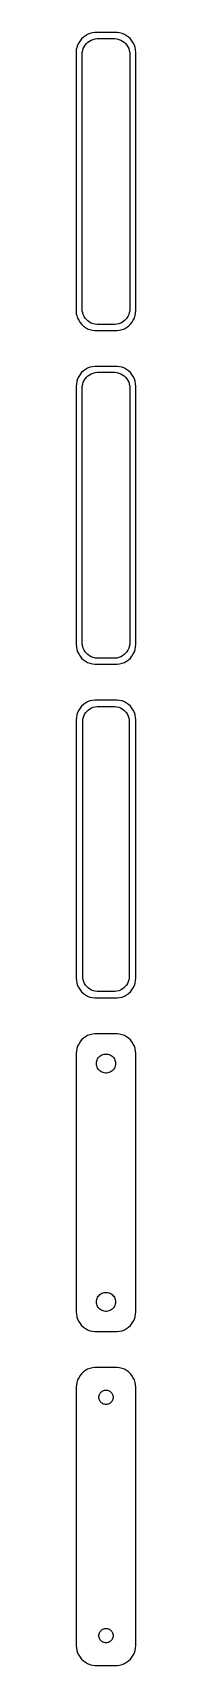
# Model space of a CAD drawing. Header units: metres. Extents: x -8 to 8, y 299 to 709.
import ezdxf

# ---------------------------------------------------------------- set-up
doc = ezdxf.new("R2010")
doc.units = ezdxf.units.M

msp = doc.modelspace()

# ---------------------------------------------------------------- linework, layer by layer
for p, q in [((-6.88153, 706.909), (-7.14888, 706.341)), ((-6.54507, 707.439), (-6.88153, 706.909)), ((-6.14484, 707.923), (-6.54507, 707.439)), ((-5.68712, 708.353), (-6.14484, 707.923)), ((-5.17912, 708.722), (-5.68712, 708.353)), ((-4.62889, 709.024), (-5.17912, 708.722)), ((-4.91586, 706.738), (-4.54968, 707.082)), ((-4.04507, 709.255), (-4.62889, 709.024)), ((-4.54968, 707.082), (-4.1433, 707.377)), ((-4.1433, 707.377), (-3.70311, 707.619)), ((-3.4369, 709.411), (-4.04507, 709.255)), ((-3.70311, 707.619), (-3.23605, 707.804)), ((-2.81395, 709.49), (-3.4369, 709.411)), ((-3.23605, 707.804), (-2.74951, 707.929)), ((2.81395, 709.49), (-2.81395, 709.49)), ((-2.74951, 707.929), (-2.25116, 707.992)), ((-2.25116, 707.992), (2.25116, 707.992)), ((2.25116, 707.992), (2.74951, 707.929)), ((2.74951, 707.929), (3.23605, 707.804)), ((3.4369, 709.411), (2.81395, 709.49)), ((3.23605, 707.804), (3.70311, 707.619)), ((4.04507, 709.255), (3.4369, 709.411)), ((3.70311, 707.619), (4.1433, 707.377)), ((4.62889, 709.024), (4.04507, 709.255)), ((4.1433, 707.377), (4.54968, 707.082)), ((4.54968, 707.082), (4.91586, 706.738)), ((5.17912, 708.722), (4.62889, 709.024)), ((5.68712, 708.353), (5.17912, 708.722)), ((6.14484, 707.923), (5.68712, 708.353)), ((6.54507, 707.439), (6.14484, 707.923)), ((6.88153, 706.909), (6.54507, 707.439)), ((7.14888, 706.341), (6.88153, 706.909)), ((-7.39999, 705.444), (-7.5, 705.444)), ((-7.5, 705.444), (-7.5, 638.556)), ((-7.34291, 705.743), (-7.39999, 705.444)), ((-7.14888, 706.341), (-7.34291, 705.743)), ((-6, 704), (-5.96844, 704.501)), ((-6, 640), (-6, 704)), ((-5.96844, 704.501), (-5.87433, 704.995)), ((-5.87433, 704.995), (-5.7191, 705.472)), ((-5.7191, 705.472), (-5.50522, 705.927)), ((-5.50522, 705.927), (-5.23605, 706.351)), ((-5.23605, 706.351), (-4.91586, 706.738)), ((4.91586, 706.738), (5.23605, 706.351)), ((5.23605, 706.351), (5.50522, 705.927)), ((5.50522, 705.927), (5.7191, 705.472)), ((5.7191, 705.472), (5.87433, 704.995)), ((5.87433, 704.995), (5.96844, 704.501)), ((5.96844, 704.501), (6, 704)), ((6, 704), (6, 640)), ((7.34291, 705.743), (7.14888, 706.341)), ((7.46057, 705.127), (7.34291, 705.743)), ((7.5, 704.5), (7.46057, 705.127)), ((7.5, 639.5), (7.5, 704.5)), ((-7.5, 638.556), (-7.39999, 638.556)), ((-7.39999, 638.556), (-7.34291, 638.257)), ((-7.34291, 638.257), (-7.14888, 637.659)), ((-7.14888, 637.659), (-6.88153, 637.091)), ((-6.88153, 637.091), (-6.54507, 636.561)), ((-5.96844, 639.499), (-6, 640)), ((-5.87433, 639.005), (-5.96844, 639.499)), ((-5.7191, 638.528), (-5.87433, 639.005)), ((-5.50522, 638.073), (-5.7191, 638.528)), ((-5.23605, 637.649), (-5.50522, 638.073)), ((-4.91586, 637.262), (-5.23605, 637.649)), ((-4.54968, 636.918), (-4.91586, 637.262)), ((4.91586, 637.262), (4.54968, 636.918)), ((5.23605, 637.649), (4.91586, 637.262)), ((5.50522, 638.073), (5.23605, 637.649)), ((5.7191, 638.528), (5.50522, 638.073)), ((5.87433, 639.005), (5.7191, 638.528)), ((5.96844, 639.499), (5.87433, 639.005)), ((6, 640), (5.96844, 639.499)), ((6.54507, 636.561), (6.88153, 637.091)), ((6.88153, 637.091), (7.14888, 637.659)), ((7.14888, 637.659), (7.34291, 638.257)), ((7.34291, 638.257), (7.46057, 638.873)), ((7.46057, 638.873), (7.5, 639.5)), ((-6.54507, 636.561), (-6.14484, 636.077)), ((-6.14484, 636.077), (-5.68712, 635.647)), ((-5.68712, 635.647), (-5.17912, 635.278)), ((-5.17912, 635.278), (-4.62889, 634.976)), ((-4.62889, 634.976), (-4.04507, 634.745)), ((-4.1433, 636.623), (-4.54968, 636.918)), ((-3.70311, 636.381), (-4.1433, 636.623)), ((-4.04507, 634.745), (-3.4369, 634.589)), ((-3.23605, 636.196), (-3.70311, 636.381)), ((-3.4369, 634.589), (-2.81395, 634.51)), ((-2.74951, 636.071), (-3.23605, 636.196)), ((-2.81395, 634.51), (2.81395, 634.51)), ((-2.25116, 636.008), (-2.74951, 636.071)), ((2.25116, 636.008), (-2.25116, 636.008)), ((2.74951, 636.071), (2.25116, 636.008)), ((3.23605, 636.196), (2.74951, 636.071)), ((2.81395, 634.51), (3.4369, 634.589)), ((3.70311, 636.381), (3.23605, 636.196)), ((3.4369, 634.589), (4.04507, 634.745)), ((4.1433, 636.623), (3.70311, 636.381)), ((4.04507, 634.745), (4.62889, 634.976)), ((4.54968, 636.918), (4.1433, 636.623)), ((4.62889, 634.976), (5.17912, 635.278)), ((5.17912, 635.278), (5.68712, 635.647)), ((5.68712, 635.647), (6.14484, 636.077)), ((6.14484, 636.077), (6.54507, 636.561)), ((-5.17912, 624.722), (-5.68712, 624.353)), ((-4.62889, 625.024), (-5.17912, 624.722)), ((-4.04507, 625.255), (-4.62889, 625.024)), ((-3.4369, 625.411), (-4.04507, 625.255)), ((-2.81395, 625.49), (-3.4369, 625.411)), ((2.81395, 625.49), (-2.81395, 625.49)), ((3.4369, 625.411), (2.81395, 625.49)), ((4.04507, 625.255), (3.4369, 625.411)), ((4.62889, 625.024), (4.04507, 625.255)), ((5.17912, 624.722), (4.62889, 625.024)), ((5.68712, 624.353), (5.17912, 624.722)), ((-7.46057, 621.127), (-7.5, 620.5)), ((-7.34291, 621.743), (-7.46057, 621.127)), ((-7.14888, 622.341), (-7.34291, 621.743)), ((-6.88153, 622.909), (-7.14888, 622.341)), ((-6.54507, 623.439), (-6.88153, 622.909)), ((-6.14484, 623.923), (-6.54507, 623.439)), ((-5.68712, 624.353), (-6.14484, 623.923)), ((-5.96844, 620.501), (-5.87433, 620.995)), ((-5.87433, 620.995), (-5.7191, 621.472)), ((-5.7191, 621.472), (-5.50522, 621.927)), ((-5.50522, 621.927), (-5.23605, 622.351)), ((-5.23605, 622.351), (-4.91586, 622.738)), ((-4.91586, 622.738), (-4.54968, 623.082)), ((-4.54968, 623.082), (-4.1433, 623.377)), ((-4.1433, 623.377), (-3.70311, 623.619)), ((-3.70311, 623.619), (-3.23605, 623.804)), ((-3.23605, 623.804), (-2.74951, 623.929)), ((-2.74951, 623.929), (-2.25116, 623.992)), ((-2.25116, 623.992), (2.25116, 623.992)), ((2.25116, 623.992), (2.74951, 623.929)), ((2.74951, 623.929), (3.23605, 623.804)), ((3.23605, 623.804), (3.70311, 623.619)), ((3.70311, 623.619), (4.1433, 623.377)), ((4.1433, 623.377), (4.54968, 623.082)), ((4.54968, 623.082), (4.91586, 622.738)), ((4.91586, 622.738), (5.23605, 622.351)), ((5.23605, 622.351), (5.50522, 621.927)), ((5.50522, 621.927), (5.7191, 621.472)), ((6.14484, 623.923), (5.68712, 624.353)), ((5.7191, 621.472), (5.87433, 620.995)), ((5.87433, 620.995), (5.96844, 620.501)), ((6.54507, 623.439), (6.14484, 623.923)), ((6.88153, 622.909), (6.54507, 623.439)), ((7.14888, 622.341), (6.88153, 622.909)), ((7.34291, 621.743), (7.14888, 622.341)), ((7.46057, 621.127), (7.34291, 621.743)), ((7.5, 620.5), (7.46057, 621.127)), ((-7.5, 620.5), (-7.5, 555.5)), ((-6, 620), (-5.96844, 620.501)), ((-6, 556), (-6, 620)), ((5.96844, 620.501), (6, 620)), ((6, 620), (6, 556)), ((7.5, 555.5), (7.5, 620.5)), ((-7.5, 555.5), (-7.46057, 554.873)), ((-7.46057, 554.873), (-7.34291, 554.257)), ((-5.96844, 555.499), (-6, 556)), ((-5.87433, 555.005), (-5.96844, 555.499)), ((-5.7191, 554.528), (-5.87433, 555.005)), ((5.87433, 555.005), (5.7191, 554.528)), ((5.96844, 555.499), (5.87433, 555.005)), ((6, 556), (5.96844, 555.499)), ((7.34291, 554.257), (7.46057, 554.873)), ((7.46057, 554.873), (7.5, 555.5)), ((-7.34291, 554.257), (-7.14888, 553.659)), ((-7.14888, 553.659), (-6.88153, 553.091)), ((-6.88153, 553.091), (-6.54507, 552.561)), ((-6.54507, 552.561), (-6.14484, 552.077)), ((-6.14484, 552.077), (-5.68712, 551.647)), ((-5.50522, 554.073), (-5.7191, 554.528)), ((-5.68712, 551.647), (-5.17912, 551.278)), ((-5.23605, 553.649), (-5.50522, 554.073)), ((-4.91586, 553.262), (-5.23605, 553.649)), ((-5.17912, 551.278), (-4.62889, 550.976)), ((-4.54968, 552.918), (-4.91586, 553.262)), ((-4.62889, 550.976), (-4.04507, 550.745)), ((-4.1433, 552.623), (-4.54968, 552.918)), ((-3.70311, 552.381), (-4.1433, 552.623)), ((-4.04507, 550.745), (-3.4369, 550.589)), ((-3.23605, 552.196), (-3.70311, 552.381)), ((-2.74951, 552.071), (-3.23605, 552.196)), ((-2.25116, 552.008), (-2.74951, 552.071)), ((2.25116, 552.008), (-2.25116, 552.008)), ((2.74951, 552.071), (2.25116, 552.008)), ((3.23605, 552.196), (2.74951, 552.071)), ((3.70311, 552.381), (3.23605, 552.196)), ((3.4369, 550.589), (4.04507, 550.745)), ((4.1433, 552.623), (3.70311, 552.381)), ((4.04507, 550.745), (4.62889, 550.976)), ((4.54968, 552.918), (4.1433, 552.623)), ((4.91586, 553.262), (4.54968, 552.918)), ((4.62889, 550.976), (5.17912, 551.278)), ((5.23605, 553.649), (4.91586, 553.262)), ((5.17912, 551.278), (5.68712, 551.647)), ((5.50522, 554.073), (5.23605, 553.649)), ((5.7191, 554.528), (5.50522, 554.073)), ((5.68712, 551.647), (6.14484, 552.077)), ((6.14484, 552.077), (6.54507, 552.561)), ((6.54507, 552.561), (6.88153, 553.091)), ((6.88153, 553.091), (7.14888, 553.659)), ((7.14888, 553.659), (7.34291, 554.257)), ((-3.4369, 550.589), (-2.81395, 550.51)), ((-2.81395, 550.51), (2.81395, 550.51)), ((2.81395, 550.51), (3.4369, 550.589)), ((-6.88153, 538.909), (-7.14888, 538.341)), ((-6.54507, 539.439), (-6.88153, 538.909)), ((-6.14484, 539.923), (-6.54507, 539.439)), ((-5.68712, 540.353), (-6.14484, 539.923)), ((-5.17912, 540.722), (-5.68712, 540.353)), ((-4.62889, 541.024), (-5.17912, 540.722)), ((-5.13301, 538.276), (-4.82301, 538.651)), ((-4.82301, 538.651), (-4.46851, 538.984)), ((-4.04507, 541.255), (-4.62889, 541.024)), ((-4.46851, 538.984), (-4.07506, 539.27)), ((-4.07506, 539.27), (-3.64888, 539.504)), ((-3.4369, 541.411), (-4.04507, 541.255)), ((-3.64888, 539.504), (-3.1967, 539.683)), ((-2.81395, 541.49), (-3.4369, 541.411)), ((-3.1967, 539.683), (-2.72565, 539.804)), ((2.81395, 541.49), (-2.81395, 541.49)), ((-2.72565, 539.804), (-2.24316, 539.865)), ((-2.24316, 539.865), (2.24316, 539.865)), ((2.24316, 539.865), (2.72565, 539.804)), ((2.72565, 539.804), (3.1967, 539.683)), ((3.4369, 541.411), (2.81395, 541.49)), ((3.1967, 539.683), (3.64888, 539.504)), ((4.04507, 541.255), (3.4369, 541.411)), ((3.64888, 539.504), (4.07506, 539.27)), ((4.62889, 541.024), (4.04507, 541.255)), ((4.07506, 539.27), (4.46851, 538.984)), ((4.46851, 538.984), (4.82301, 538.651)), ((5.17912, 540.722), (4.62889, 541.024)), ((4.82301, 538.651), (5.13301, 538.276)), ((5.68712, 540.353), (5.17912, 540.722)), ((6.14484, 539.923), (5.68712, 540.353)), ((6.54507, 539.439), (6.14484, 539.923)), ((6.88153, 538.909), (6.54507, 539.439)), ((7.14888, 538.341), (6.88153, 538.909)), ((-7.46057, 537.127), (-7.5, 536.5)), ((-7.5, 536.5), (-7.5, 471.5)), ((-7.34291, 537.743), (-7.46057, 537.127)), ((-7.14888, 538.341), (-7.34291, 537.743)), ((-5.87262, 536), (-5.84209, 536.485)), ((-5.87262, 472), (-5.87262, 536)), ((-5.84209, 536.485), (-5.75096, 536.963)), ((-5.75096, 536.963), (-5.60068, 537.426)), ((-5.60068, 537.426), (-5.3936, 537.866)), ((-5.3936, 537.866), (-5.13301, 538.276)), ((5.13301, 538.276), (5.3936, 537.866)), ((5.3936, 537.866), (5.60068, 537.426)), ((5.60068, 537.426), (5.75096, 536.963)), ((5.75096, 536.963), (5.84209, 536.485)), ((5.84209, 536.485), (5.87262, 536)), ((5.87262, 536), (5.87262, 472)), ((7.34291, 537.743), (7.14888, 538.341)), ((7.46057, 537.127), (7.34291, 537.743)), ((7.5, 536.5), (7.46057, 537.127)), ((7.5, 471.5), (7.5, 536.5)), ((-7.5, 471.5), (-7.46057, 470.873)), ((-7.46057, 470.873), (-7.34291, 470.257)), ((-7.34291, 470.257), (-7.14888, 469.659)), ((-7.14888, 469.659), (-6.88153, 469.091)), ((-6.88153, 469.091), (-6.54507, 468.561)), ((-6.54507, 468.561), (-6.14484, 468.077)), ((-5.84209, 471.515), (-5.87262, 472)), ((-5.75096, 471.037), (-5.84209, 471.515)), ((-5.60068, 470.574), (-5.75096, 471.037)), ((-5.3936, 470.134), (-5.60068, 470.574)), ((-5.13301, 469.724), (-5.3936, 470.134)), ((-4.82301, 469.349), (-5.13301, 469.724)), ((-4.46851, 469.016), (-4.82301, 469.349)), ((-4.07506, 468.73), (-4.46851, 469.016)), ((-3.64888, 468.496), (-4.07506, 468.73)), ((4.07506, 468.73), (3.64888, 468.496)), ((4.46851, 469.016), (4.07506, 468.73)), ((4.82301, 469.349), (4.46851, 469.016)), ((5.13301, 469.724), (4.82301, 469.349)), ((5.3936, 470.134), (5.13301, 469.724)), ((5.60068, 470.574), (5.3936, 470.134)), ((5.75096, 471.037), (5.60068, 470.574)), ((5.84209, 471.515), (5.75096, 471.037)), ((5.87262, 472), (5.84209, 471.515)), ((6.14484, 468.077), (6.54507, 468.561)), ((6.54507, 468.561), (6.88153, 469.091)), ((6.88153, 469.091), (7.14888, 469.659)), ((7.14888, 469.659), (7.34291, 470.257)), ((7.34291, 470.257), (7.46057, 470.873)), ((7.46057, 470.873), (7.5, 471.5)), ((-6.14484, 468.077), (-5.68712, 467.647)), ((-5.68712, 467.647), (-5.17912, 467.278)), ((-5.17912, 467.278), (-4.62889, 466.976)), ((-4.62889, 466.976), (-4.04507, 466.745)), ((-4.04507, 466.745), (-3.4369, 466.589)), ((-3.1967, 468.317), (-3.64888, 468.496)), ((-3.4369, 466.589), (-2.81395, 466.51)), ((-2.72565, 468.196), (-3.1967, 468.317)), ((-2.81395, 466.51), (2.81395, 466.51)), ((-2.24316, 468.135), (-2.72565, 468.196)), ((2.24316, 468.135), (-2.24316, 468.135)), ((2.72565, 468.196), (2.24316, 468.135)), ((3.1967, 468.317), (2.72565, 468.196)), ((2.81395, 466.51), (3.4369, 466.589)), ((3.64888, 468.496), (3.1967, 468.317)), ((3.4369, 466.589), (4.04507, 466.745)), ((4.04507, 466.745), (4.62889, 466.976)), ((4.62889, 466.976), (5.17912, 467.278)), ((5.17912, 467.278), (5.68712, 467.647)), ((5.68712, 467.647), (6.14484, 468.077)), ((-5.68712, 456.353), (-6.14484, 455.923)), ((-5.17912, 456.722), (-5.68712, 456.353)), ((-4.62889, 457.024), (-5.17912, 456.722)), ((-4.04507, 457.255), (-4.62889, 457.024)), ((-3.4369, 457.411), (-4.04507, 457.255)), ((-2.81395, 457.49), (-3.4369, 457.411)), ((2.81395, 457.49), (-2.81395, 457.49)), ((3.4369, 457.411), (2.81395, 457.49)), ((4.04507, 457.255), (3.4369, 457.411)), ((4.62889, 457.024), (4.04507, 457.255)), ((5.17912, 456.722), (4.62889, 457.024)), ((5.68712, 456.353), (5.17912, 456.722)), ((6.14484, 455.923), (5.68712, 456.353)), ((-7.46057, 453.127), (-7.5, 452.5)), ((-7.5, 452.5), (-7.5, 387.5)), ((-7.34291, 453.743), (-7.46057, 453.127)), ((-7.14888, 454.341), (-7.34291, 453.743)), ((-6.88153, 454.909), (-7.14888, 454.341)), ((-6.54507, 455.439), (-6.88153, 454.909)), ((-6.14484, 455.923), (-6.54507, 455.439)), ((-1.28598, 452.026), (-1.02187, 452.172)), ((-1.02187, 452.172), (-0.741638, 452.283)), ((-0.741638, 452.283), (-0.449707, 452.357)), ((-0.449707, 452.357), (-0.150696, 452.395)), ((-0.150696, 452.395), (0.150696, 452.395)), ((0.150696, 452.395), (0.449707, 452.357)), ((0.449707, 452.357), (0.741638, 452.283)), ((0.741638, 452.283), (1.02187, 452.172)), ((1.02187, 452.172), (1.28598, 452.026)), ((6.54507, 455.439), (6.14484, 455.923)), ((6.88153, 454.909), (6.54507, 455.439)), ((7.14888, 454.341), (6.88153, 454.909)), ((7.34291, 453.743), (7.14888, 454.341)), ((7.46057, 453.127), (7.34291, 453.743)), ((7.5, 452.5), (7.46057, 453.127)), ((7.5, 387.5), (7.5, 452.5)), ((-2.39999, 450), (-2.38107, 450.301)), ((-2.38107, 449.699), (-2.39999, 450)), ((-2.38107, 450.301), (-2.32458, 450.597)), ((-2.32458, 449.403), (-2.38107, 449.699)), ((-2.32458, 450.597), (-2.23146, 450.883)), ((-2.23146, 449.117), (-2.32458, 449.403)), ((-2.23146, 450.883), (-2.10313, 451.156)), ((-2.10313, 448.844), (-2.23146, 449.117)), ((-2.10313, 451.156), (-1.94164, 451.411)), ((-1.94164, 448.589), (-2.10313, 448.844)), ((-1.94164, 451.411), (-1.74951, 451.643)), ((-1.74951, 448.357), (-1.94164, 448.589)), ((-1.74951, 451.643), (-1.52982, 451.849)), ((-1.52982, 448.151), (-1.74951, 448.357)), ((-1.52982, 451.849), (-1.28598, 452.026)), ((-1.28598, 447.974), (-1.52982, 448.151)), ((-1.02187, 447.828), (-1.28598, 447.974)), ((1.28598, 447.974), (1.02187, 447.828)), ((1.28598, 452.026), (1.52982, 451.849)), ((1.52982, 448.151), (1.28598, 447.974)), ((1.52982, 451.849), (1.74951, 451.643)), ((1.74951, 448.357), (1.52982, 448.151)), ((1.74951, 451.643), (1.94164, 451.411)), ((1.94164, 448.589), (1.74951, 448.357)), ((1.94164, 451.411), (2.10313, 451.156)), ((2.10313, 448.844), (1.94164, 448.589)), ((2.10313, 451.156), (2.23146, 450.883)), ((2.23146, 449.117), (2.10313, 448.844)), ((2.23146, 450.883), (2.32458, 450.597)), ((2.32458, 449.403), (2.23146, 449.117)), ((2.32458, 450.597), (2.38107, 450.301)), ((2.38107, 449.699), (2.32458, 449.403)), ((2.38107, 450.301), (2.39999, 450)), ((2.39999, 450), (2.38107, 449.699)), ((-0.741638, 447.717), (-1.02187, 447.828)), ((-0.449707, 447.643), (-0.741638, 447.717)), ((-0.150696, 447.605), (-0.449707, 447.643)), ((0.150696, 447.605), (-0.150696, 447.605)), ((0.449707, 447.643), (0.150696, 447.605)), ((0.741638, 447.717), (0.449707, 447.643)), ((1.02187, 447.828), (0.741638, 447.717)), ((-2.38107, 390.301), (-2.32458, 390.597)), ((-2.32458, 390.597), (-2.23146, 390.883)), ((-2.23146, 390.883), (-2.10313, 391.156)), ((-2.10313, 391.156), (-1.94164, 391.411)), ((-1.94164, 391.411), (-1.74951, 391.643)), ((-1.74951, 391.643), (-1.52982, 391.849)), ((-1.52982, 391.849), (-1.28598, 392.026)), ((-1.28598, 392.026), (-1.02187, 392.172)), ((-1.02187, 392.172), (-0.741638, 392.283)), ((-0.741638, 392.283), (-0.449707, 392.357)), ((-0.449707, 392.357), (-0.150696, 392.395)), ((-0.150696, 392.395), (0.150696, 392.395)), ((0.150696, 392.395), (0.449707, 392.357)), ((0.449707, 392.357), (0.741638, 392.283)), ((0.741638, 392.283), (1.02187, 392.172)), ((1.02187, 392.172), (1.28598, 392.026)), ((1.28598, 392.026), (1.52982, 391.849)), ((1.52982, 391.849), (1.74951, 391.643)), ((1.74951, 391.643), (1.94164, 391.411)), ((1.94164, 391.411), (2.10313, 391.156)), ((2.10313, 391.156), (2.23146, 390.883)), ((2.23146, 390.883), (2.32458, 390.597)), ((2.32458, 390.597), (2.38107, 390.301)), ((-7.5, 387.5), (-7.46057, 386.873)), ((-7.46057, 386.873), (-7.34291, 386.257)), ((-2.39999, 390), (-2.38107, 390.301)), ((-2.38107, 389.699), (-2.39999, 390)), ((-2.32458, 389.403), (-2.38107, 389.699)), ((-2.23146, 389.117), (-2.32458, 389.403)), ((-2.10313, 388.844), (-2.23146, 389.117)), ((-1.94164, 388.589), (-2.10313, 388.844)), ((-1.74951, 388.357), (-1.94164, 388.589)), ((-1.52982, 388.151), (-1.74951, 388.357)), ((-1.28598, 387.974), (-1.52982, 388.151)), ((-1.02187, 387.828), (-1.28598, 387.974)), ((-0.741638, 387.717), (-1.02187, 387.828)), ((-0.449707, 387.643), (-0.741638, 387.717)), ((-0.150696, 387.605), (-0.449707, 387.643)), ((0.150696, 387.605), (-0.150696, 387.605)), ((0.449707, 387.643), (0.150696, 387.605)), ((0.741638, 387.717), (0.449707, 387.643)), ((1.02187, 387.828), (0.741638, 387.717)), ((1.28598, 387.974), (1.02187, 387.828)), ((1.52982, 388.151), (1.28598, 387.974)), ((1.74951, 388.357), (1.52982, 388.151)), ((1.94164, 388.589), (1.74951, 388.357)), ((2.10313, 388.844), (1.94164, 388.589)), ((2.23146, 389.117), (2.10313, 388.844)), ((2.32458, 389.403), (2.23146, 389.117)), ((2.38107, 389.699), (2.32458, 389.403)), ((2.38107, 390.301), (2.39999, 390)), ((2.39999, 390), (2.38107, 389.699)), ((7.34291, 386.257), (7.46057, 386.873)), ((7.46057, 386.873), (7.5, 387.5)), ((-7.34291, 386.257), (-7.14888, 385.659)), ((-7.14888, 385.659), (-6.88153, 385.091)), ((-6.88153, 385.091), (-6.54507, 384.561)), ((-6.54507, 384.561), (-6.14484, 384.077)), ((-6.14484, 384.077), (-5.68712, 383.647)), ((-5.68712, 383.647), (-5.17912, 383.278)), ((-5.17912, 383.278), (-4.62889, 382.976)), ((-4.62889, 382.976), (-4.04507, 382.745)), ((-4.04507, 382.745), (-3.4369, 382.589)), ((-3.4369, 382.589), (-2.81395, 382.51)), ((-2.81395, 382.51), (2.81395, 382.51)), ((2.81395, 382.51), (3.4369, 382.589)), ((3.4369, 382.589), (4.04507, 382.745)), ((4.04507, 382.745), (4.62889, 382.976)), ((4.62889, 382.976), (5.17912, 383.278)), ((5.17912, 383.278), (5.68712, 383.647)), ((5.68712, 383.647), (6.14484, 384.077)), ((6.14484, 384.077), (6.54507, 384.561)), ((6.54507, 384.561), (6.88153, 385.091)), ((6.88153, 385.091), (7.14888, 385.659)), ((7.14888, 385.659), (7.34291, 386.257)), ((-7.14888, 370.341), (-7.34291, 369.743)), ((-6.88153, 370.909), (-7.14888, 370.341)), ((-6.54507, 371.439), (-6.88153, 370.909)), ((-6.14484, 371.923), (-6.54507, 371.439)), ((-5.68712, 372.353), (-6.14484, 371.923)), ((-5.17912, 372.722), (-5.68712, 372.353)), ((-4.62889, 373.024), (-5.17912, 372.722)), ((-4.04507, 373.255), (-4.62889, 373.024)), ((-3.4369, 373.411), (-4.04507, 373.255)), ((-2.81395, 373.49), (-3.4369, 373.411)), ((2.81395, 373.49), (-2.81395, 373.49)), ((3.4369, 373.411), (2.81395, 373.49)), ((4.04507, 373.255), (3.4369, 373.411)), ((4.62889, 373.024), (4.04507, 373.255)), ((5.17912, 372.722), (4.62889, 373.024)), ((5.68712, 372.353), (5.17912, 372.722)), ((6.14484, 371.923), (5.68712, 372.353)), ((6.54507, 371.439), (6.14484, 371.923)), ((6.88153, 370.909), (6.54507, 371.439)), ((7.14888, 370.341), (6.88153, 370.909)), ((7.34291, 369.743), (7.14888, 370.341)), ((-7.46057, 369.127), (-7.5, 368.5)), ((-7.5, 368.5), (-7.5, 303.5)), ((-7.34291, 369.743), (-7.46057, 369.127)), ((-1.79999, 366), (-1.7858, 366.226)), ((-1.7858, 365.774), (-1.79999, 366)), ((-1.7858, 366.226), (-1.74344, 366.448)), ((-1.74344, 365.552), (-1.7858, 365.774)), ((-1.74344, 366.448), (-1.67358, 366.663)), ((-1.67358, 366.663), (-1.57735, 366.867)), ((-1.57735, 366.867), (-1.45622, 367.058)), ((-1.45622, 367.058), (-1.31213, 367.232)), ((-1.31213, 367.232), (-1.14735, 367.387)), ((-1.14735, 367.387), (-0.964478, 367.52)), ((-0.964478, 367.52), (-0.766388, 367.629)), ((-0.766388, 367.629), (-0.556229, 367.712)), ((-0.556229, 367.712), (-0.33728, 367.768)), ((-0.33728, 367.768), (-0.113022, 367.796)), ((-0.113022, 367.796), (0.113022, 367.796)), ((0.113022, 367.796), (0.33728, 367.768)), ((0.33728, 367.768), (0.556229, 367.712)), ((0.556229, 367.712), (0.766388, 367.629)), ((0.766388, 367.629), (0.964478, 367.52)), ((0.964478, 367.52), (1.14735, 367.387)), ((1.14735, 367.387), (1.31213, 367.232)), ((1.31213, 367.232), (1.45622, 367.058)), ((1.45622, 367.058), (1.57735, 366.867)), ((1.57735, 366.867), (1.67358, 366.663)), ((1.67358, 366.663), (1.74344, 366.448)), ((1.74344, 366.448), (1.7858, 366.226)), ((1.7858, 365.774), (1.74344, 365.552)), ((1.7858, 366.226), (1.79999, 366)), ((1.79999, 366), (1.7858, 365.774)), ((7.46057, 369.127), (7.34291, 369.743)), ((7.5, 368.5), (7.46057, 369.127)), ((7.5, 303.5), (7.5, 368.5)), ((-1.67358, 365.337), (-1.74344, 365.552)), ((-1.57735, 365.133), (-1.67358, 365.337)), ((-1.45622, 364.942), (-1.57735, 365.133)), ((-1.31213, 364.768), (-1.45622, 364.942)), ((-1.14735, 364.613), (-1.31213, 364.768)), ((-0.964478, 364.48), (-1.14735, 364.613)), ((-0.766388, 364.371), (-0.964478, 364.48)), ((-0.556229, 364.288), (-0.766388, 364.371)), ((-0.33728, 364.232), (-0.556229, 364.288)), ((-0.113022, 364.204), (-0.33728, 364.232)), ((0.113022, 364.204), (-0.113022, 364.204)), ((0.33728, 364.232), (0.113022, 364.204)), ((0.556229, 364.288), (0.33728, 364.232)), ((0.766388, 364.371), (0.556229, 364.288)), ((0.964478, 364.48), (0.766388, 364.371)), ((1.14735, 364.613), (0.964478, 364.48)), ((1.31213, 364.768), (1.14735, 364.613)), ((1.45622, 364.942), (1.31213, 364.768)), ((1.57735, 365.133), (1.45622, 364.942)), ((1.67358, 365.337), (1.57735, 365.133)), ((1.74344, 365.552), (1.67358, 365.337)), ((-1.79999, 306), (-1.7858, 306.226)), ((-1.7858, 305.774), (-1.79999, 306)), ((-1.7858, 306.226), (-1.74344, 306.448)), ((-1.74344, 305.552), (-1.7858, 305.774)), ((-1.74344, 306.448), (-1.67358, 306.663)), ((-1.67358, 305.337), (-1.74344, 305.552)), ((-1.67358, 306.663), (-1.57735, 306.867)), ((-1.57735, 305.133), (-1.67358, 305.337)), ((-1.57735, 306.867), (-1.45622, 307.058)), ((-1.45622, 304.942), (-1.57735, 305.133)), ((-1.45622, 307.058), (-1.31213, 307.232)), ((-1.31213, 304.768), (-1.45622, 304.942)), ((-1.31213, 307.232), (-1.14735, 307.387)), ((-1.14735, 304.613), (-1.31213, 304.768)), ((-1.14735, 307.387), (-0.964478, 307.52)), ((-0.964478, 304.48), (-1.14735, 304.613)), ((-0.964478, 307.52), (-0.766388, 307.629)), ((-0.766388, 304.371), (-0.964478, 304.48)), ((-0.766388, 307.629), (-0.556229, 307.712)), ((-0.556229, 304.288), (-0.766388, 304.371)), ((-0.556229, 307.712), (-0.33728, 307.768)), ((-0.33728, 304.232), (-0.556229, 304.288)), ((-0.33728, 307.768), (-0.113022, 307.796)), ((-0.113022, 304.204), (-0.33728, 304.232)), ((-0.113022, 307.796), (0.113022, 307.796)), ((0.113022, 304.204), (-0.113022, 304.204)), ((0.113022, 307.796), (0.33728, 307.768)), ((0.33728, 304.232), (0.113022, 304.204)), ((0.33728, 307.768), (0.556229, 307.712)), ((0.556229, 304.288), (0.33728, 304.232)), ((0.556229, 307.712), (0.766388, 307.629)), ((0.766388, 304.371), (0.556229, 304.288)), ((0.766388, 307.629), (0.964478, 307.52)), ((0.964478, 304.48), (0.766388, 304.371)), ((0.964478, 307.52), (1.14735, 307.387)), ((1.14735, 304.613), (0.964478, 304.48)), ((1.14735, 307.387), (1.31213, 307.232)), ((1.31213, 304.768), (1.14735, 304.613)), ((1.31213, 307.232), (1.45622, 307.058)), ((1.45622, 304.942), (1.31213, 304.768)), ((1.45622, 307.058), (1.57735, 306.867)), ((1.57735, 305.133), (1.45622, 304.942)), ((1.57735, 306.867), (1.67358, 306.663)), ((1.67358, 305.337), (1.57735, 305.133)), ((1.67358, 306.663), (1.74344, 306.448)), ((1.74344, 305.552), (1.67358, 305.337)), ((1.74344, 306.448), (1.7858, 306.226)), ((1.7858, 305.774), (1.74344, 305.552)), ((1.7858, 306.226), (1.79999, 306)), ((1.79999, 306), (1.7858, 305.774)), ((-7.5, 303.5), (-7.46057, 302.873)), ((-7.46057, 302.873), (-7.34291, 302.257)), ((-7.34291, 302.257), (-7.14888, 301.659)), ((-7.14888, 301.659), (-6.88153, 301.091)), ((-6.88153, 301.091), (-6.54507, 300.561)), ((-6.54507, 300.561), (-6.14484, 300.077)), ((-6.14484, 300.077), (-5.68712, 299.647)), ((5.68712, 299.647), (6.14484, 300.077)), ((6.14484, 300.077), (6.54507, 300.561)), ((6.54507, 300.561), (6.88153, 301.091)), ((6.88153, 301.091), (7.14888, 301.659)), ((7.14888, 301.659), (7.34291, 302.257)), ((7.34291, 302.257), (7.46057, 302.873)), ((7.46057, 302.873), (7.5, 303.5)), ((-5.68712, 299.647), (-5.17912, 299.278)), ((-5.17912, 299.278), (-4.62889, 298.976)), ((-4.62889, 298.976), (-4.04507, 298.745)), ((-4.04507, 298.745), (-3.4369, 298.589)), ((-3.4369, 298.589), (-2.81395, 298.51)), ((-2.81395, 298.51), (2.81395, 298.51)), ((2.81395, 298.51), (3.4369, 298.589)), ((3.4369, 298.589), (4.04507, 298.745)), ((4.04507, 298.745), (4.62889, 298.976)), ((4.62889, 298.976), (5.17912, 299.278)), ((5.17912, 299.278), (5.68712, 299.647))]:
    msp.add_line(p, q)

doc.saveas('drawing.dxf')
